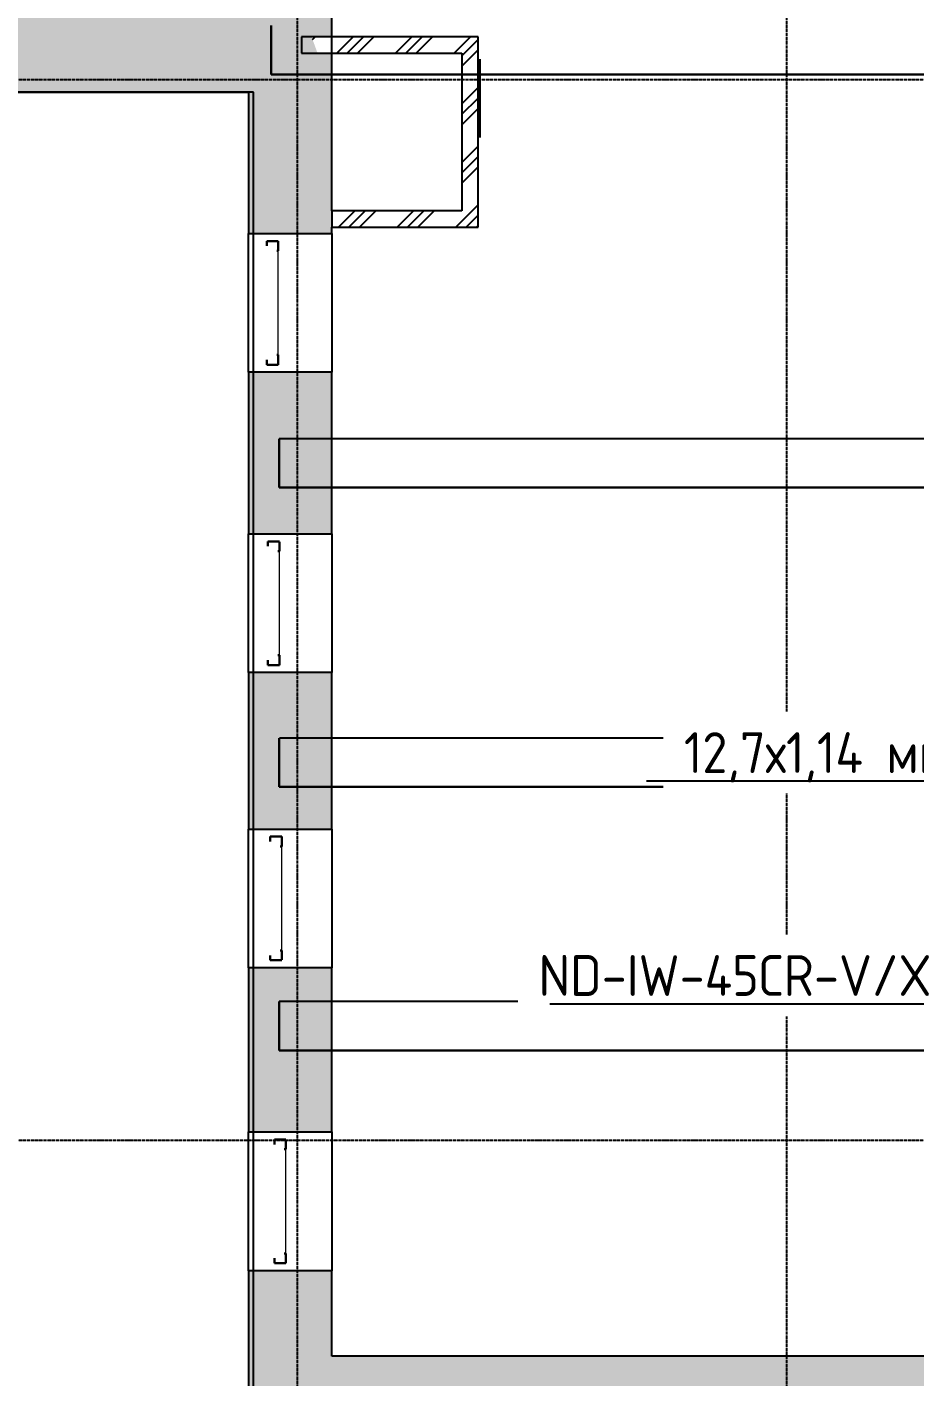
# Model space of a CAD drawing. Header units: millimetres. Extents: x -129048 to 476301, y -5853 to 215316.
# Drawn here: x 214881 to 220322, y 805 to 9079 of the extents above; entities that cross this region are included whole.
import ezdxf
from ezdxf import colors
from ezdxf.entities.mleader import LeaderData, LeaderLine
from ezdxf.math import Vec2, Vec3

# ---------------------------------------------------------------- set-up
doc = ezdxf.new("R2010")
doc.units = ezdxf.units.MM
for name, pattern in [('ADSK_Линия сетки', [25, 20, -2.5, 0, -2.5]), ('ADSK_Сверху', [4.5, 3, -1.5]), ('ADSK_Снесено', [4.5, 3, -1.5])]:
    doc.linetypes.add(name, pattern=pattern)
for name, color, linetype, lineweight, true_color in [('_ Окна', 5, 'Continuous', 30, 0x0000ff), ('Стены внутренние', 5, 'Continuous', 18, 0x0000ff), ('Стены наружные', 1, 'ADSK_Снесено', 18, 0xff0000)]:
    doc.layers.add(name, color=color, linetype=linetype, lineweight=lineweight, true_color=true_color)
for name, color, linetype, lineweight in [('GAZLAITER', 1, 'Continuous', 40), ('Каркас', 7, 'Continuous', 18), ('Кондеи', 6, 'Continuous', 60), ('Окна', 251, 'Continuous', 18)]:
    doc.layers.add(name, color=color, linetype=linetype, lineweight=lineweight)
doc.styles.add('PIK', font='isocpeur.ttf', dxfattribs={"width": 0.9, "height": 250})
pattern_1 = [(45, (215977.25, 150), (-179.605, 179.605), []), (45, (216040.75, 150), (0, 359.21), []), (45, (215913.75, 150), (0, 359.21), [])]

# ---------------------------------------------------------------- blocks, each defined once
blk = doc.blocks.new('Витраж-тент со смещением вовне - 60мм 30 сдвиг-1466941-03 План 3-го этажа')
at = {"layer": '_ Окна', "color": 161, "linetype": 'ADSK_Сверху', "true_color": 0xaaaaff}
for p, q in [((-379, 25), (-379, -45)), ((-379, 25), (-349, 25)), ((-379, -45), (-379, 25)), ((379, 25), (349, 25)), ((379, -45), (379, 25)), ((379, -45), (379, 25)), ((-319, -45), (-379, -45)), ((-319, -35), (-319, -45)), ((319, -35), (319, -45)), ((319, -45), (379, -45))]:
    blk.add_line(p, q, dxfattribs=at)
at = {"layer": 'Окна', "color": 161, "linetype": 'ADSK_Сверху', "true_color": 0xaaaaff}
blk.add_line((-319, -45), (319, -45), dxfattribs=at)

msp = doc.modelspace()

# ---------------------------------------------------------------- hatches: boundary and pattern name
at = {"layer": 'Стены внутренние', "lineweight": 25, "true_color": 0x636466}
h = msp.add_hatch(dxfattribs=at)
h.set_pattern_fill('FP_1', color=251, style=0, pattern_type=2)
h.set_pattern_definition(pattern_1)
h.paths.add_polyline_path([(216660.879, 8918.396), (217545.632, 8918.396), (217545.632, 9018.396), (216624.429, 9018.396), (216638.279, 8980.398)])
h = msp.add_hatch(dxfattribs=at)
h.set_pattern_fill('FP_1', color=251, style=0, pattern_type=2)
h.set_pattern_definition(pattern_1)
h.paths.add_polyline_path([(217545.632, 7851.385), (217645.632, 7851.385), (217645.632, 9018.396), (217545.632, 9018.396), (217545.632, 7951.385)])
h = msp.add_hatch(dxfattribs=at)
h.set_pattern_fill('FP_1', color=251, style=0, pattern_type=2)
h.set_pattern_definition(pattern_1)
h.paths.add_polyline_path([(217545.632, 7851.385), (217545.632, 7951.385), (216748.048, 7951.385), (216748.048, 7851.385)])
at = {"layer": 'Стены наружные', "linetype": 'Continuous', "lineweight": 25, "true_color": 0x636466}
for points in [[(215887.627, 8679.252), (216748.048, 8679.252), (216748.048, 8918.396), (216660.879, 8918.396), (216624.429, 9018.396), (216748.048, 9018.396), (216748.048, 9189.252), (209836.212, 9189.252), (209836.212, 8679.252), (211216.17, 8679.252)], [(223919.955, 422.021), (224250.252, 422.021), (224250.252, 932.021), (216748.048, 932.021), (216748.048, 422.021), (222894.811, 422.021)]]:
    msp.add_hatch(color=251, dxfattribs=at).paths.add_polyline_path(points)
h = msp.add_hatch(color=251, dxfattribs=at)
h.paths.add_polyline_path([(216238.048, 422.021), (216748.048, 422.021), (216748.048, 1456.643), (216238.048, 1456.643)])
h.paths.add_polyline_path([(216611.989, 2306.643), (216748.048, 2306.643), (216748.048, 3312.904), (216238.048, 3312.904), (216238.048, 2306.643)])
h.paths.add_polyline_path([(216748.048, 4162.904), (216748.048, 5122.396), (216238.048, 5122.396), (216238.048, 4162.904), (216617.076, 4162.904)])
h.paths.add_polyline_path([(216611.989, 5972.396), (216748.048, 5972.396), (216748.048, 6962.466), (216238.048, 6962.466), (216238.048, 5972.396)])
h.paths.add_polyline_path([(216611.989, 7812.466), (216748.048, 7812.466), (216748.048, 8679.252), (216238.048, 8679.252), (216238.048, 7812.466), (216498.41, 7812.466)])

# ---------------------------------------------------------------- linework, layer by layer
at = {"linetype": 'ADSK_Линия сетки', "lineweight": 25}
for p, q in [((216537.165, -2825.794), (216537.165, 44571.852)), ((219537.165, -2825.794), (219537.165, 44571.852)), ((204891.03, 8756.788), (273118.973, 8756.788)), ((204891.03, 2256.788), (273118.973, 2256.788))]:
    msp.add_line(p, q, dxfattribs=at)
at = {"color": 251, "lineweight": 25, "true_color": 0x636466}
for points in [[(216267.753, 8679.252), (209836.212, 8679.252), (209698.503, 43878.869), (219920.753, 43878.869), (219920.753, 21068.632), (219307.349, 21068.632), (219358.888, 13231.218)], [(262010.466, 21084.059), (262010.466, 43909.207), (272009.872, 43909.207), (272191.204, 8682.302), (265910.655, 8682.302), (265910.655, 300.232), (258014.186, 300.232), (258014.186, 2256.788), (247213.228, 2336.478), (247313.65, 2335.737), (247313.65, -2582.567), (234949.898, -2582.567), (234949.898, 2336.478), (224250.252, 2336.478), (224250.252, 422.021), (216267.753, 456.788), (216267.753, 8679.252)]]:
    msp.add_lwpolyline(points, dxfattribs=at)
at = {"layer": 'Каркас', "color": 251, "linetype": 'ADSK_Сверху', "lineweight": 25, "true_color": 0x636466}
for p, q in [((216376.448, 9086.788), (216376.448, 8786.788)), ((216376.448, 8786.788), (216376.448, 9086.788)), ((216376.448, 8786.788), (223731.188, 8786.788)), ((223731.188, 8786.788), (216376.448, 8786.788)), ((216424.934, 6255.355), (216424.934, 6555.355)), ((216424.934, 6555.355), (216424.934, 6255.355)), ((223735.566, 6555.355), (216424.934, 6555.355)), ((223735.566, 6555.355), (216424.934, 6555.355)), ((216424.934, 6255.355), (223736.154, 6255.355)), ((223736.154, 6255.355), (216424.934, 6255.355)), ((216424.934, 4420.875), (216424.934, 4720.875)), ((216424.934, 4720.875), (216424.934, 4420.875)), ((223739.164, 4720.875), (216424.934, 4720.875)), ((223739.164, 4720.875), (216424.934, 4720.875)), ((216424.934, 4420.875), (223739.753, 4420.875)), ((223739.753, 4420.875), (216424.934, 4420.875)), ((216424.934, 2806.146), (216424.934, 3106.146)), ((216424.934, 3106.146), (216424.934, 2806.146)), ((223742.332, 3106.146), (216424.934, 3106.146)), ((223742.332, 3106.146), (216424.934, 3106.146)), ((216424.934, 2806.146), (223904.489, 2806.146)), ((224095.731, 2806.146), (216424.934, 2806.146))]:
    msp.add_line(p, q, dxfattribs=at)
at = {"layer": 'Стены внутренние', "color": 251, "lineweight": 25, "true_color": 0x636466}
for p, q in [((216562.032, 9018.396), (216561.962, 8918.396)), ((217645.632, 9018.396), (216562.032, 9018.396)), ((217645.632, 7851.385), (217645.632, 9018.396)), ((216561.962, 8918.396), (217545.632, 8918.396)), ((217545.632, 8918.396), (217545.632, 7951.385)), ((217545.632, 7951.385), (216748.048, 7951.385)), ((216748.048, 7951.385), (216748.048, 7851.385)), ((216748.048, 7851.385), (217645.632, 7851.385))]:
    msp.add_line(p, q, dxfattribs=at)
at = {"layer": 'Стены внутренние', "color": 251, "linetype": 'ADSK_Сверху', "lineweight": 25, "true_color": 0x636466}
for p, q in [((217545.632, 8878.587), (217545.632, 8397.936)), ((217657.632, 8400.678), (217657.632, 8881.329))]:
    msp.add_line(p, q, dxfattribs=at)
at = {"layer": 'Стены наружные', "color": 251, "linetype": 'Continuous', "lineweight": 25, "true_color": 0x636466}
for p, q in [((216748.048, 7951.385), (216748.048, 9189.252)), ((209836.212, 8679.252), (216238.048, 8679.252)), ((216238.048, 8679.252), (216238.048, 7812.466)), ((216238.048, 7812.466), (216748.048, 7812.466)), ((216238.048, 6962.466), (216238.048, 7812.466)), ((216748.048, 7812.466), (216748.048, 7851.385)), ((216748.048, 7812.466), (216748.048, 6962.466)), ((216238.048, 6962.466), (216238.048, 5972.396)), ((216748.048, 6962.466), (216238.048, 6962.466)), ((216748.048, 5972.396), (216748.048, 6962.466)), ((216238.048, 5972.396), (216748.048, 5972.396)), ((216238.048, 5122.396), (216238.048, 5972.396)), ((216748.048, 5972.396), (216748.048, 5122.396)), ((216238.048, 5122.396), (216238.048, 4162.904)), ((216748.048, 5122.396), (216238.048, 5122.396)), ((216748.048, 4162.904), (216748.048, 5122.396)), ((216238.048, 4162.904), (216748.048, 4162.904)), ((216238.048, 3312.904), (216238.048, 4162.904)), ((216748.048, 4162.904), (216748.048, 3312.904)), ((216238.048, 3312.904), (216238.048, 2306.643)), ((216748.048, 3312.904), (216238.048, 3312.904)), ((216748.048, 2306.643), (216748.048, 3312.904)), ((216238.048, 2306.643), (216748.048, 2306.643)), ((216238.048, 1456.643), (216238.048, 2306.643)), ((216748.048, 2306.643), (216748.048, 1456.643)), ((216238.048, 1456.643), (216238.048, 422.021)), ((216748.048, 1456.643), (216238.048, 1456.643)), ((216748.048, 932.021), (216748.048, 1456.643)), ((221464.13, 932.021), (216748.048, 932.021))]:
    msp.add_line(p, q, dxfattribs=at)

# ---------------------------------------------------------------- block references
at = {"layer": '_ Окна', "color": 251, "linetype": 'ADSK_Сверху', "lineweight": 25, "true_color": 0x636466, "rotation": 89.99999999999993}
for p in [(216375.687, 7387.466), (216382.043, 5547.396), (216396.269, 3737.904), (216421.929, 1881.643)]:
    msp.add_blockref('Витраж-тент со смещением вовне - 60мм 30 сдвиг-1466941-03 План 3-го этажа', p, dxfattribs=at)

# ---------------------------------------------------------------- next in the draw order: leaders
at = {"layer": 'Кондеи', "color": 18, "lineweight": 25, "ltscale": 10, "true_color": 0x000000}
ml = msp.add_multileader_mtext('Standard', dxfattribs=at)
ml.set_content('ND-IW-45СR-V/X', color=(0, 0, 0), style='PIK')
ml.set_leader_properties()
ml.build(insert=Vec2(0, 0))
ml.multileader.update_dxf_attribs({"text_left_attachment_type": 6, "text_right_attachment_type": 6, "dogleg_length": 0.36, "arrow_head_size": 0.18})
ctx = ml.context
ctx.base_point, ctx.char_height, ctx.arrow_head_size, ctx.landing_gap_size, ctx.plane_origin = Vec3(218082.924, 3090.624), 250, 0.18, 0.09, Vec3(221696.182, 3040.28)
ctx.left_attachment, ctx.right_attachment, ctx.text_align_type = 6, 6, 2
notes = []
notes.append((ctx, [(0, (1, 1, 0), (220423.464, 3090.624), (-1, 0), 0.36, [(0, [(221587.791, 2844.941)], 0, [])])]))
ctx.mtext.insert, ctx.mtext.alignment, ctx.mtext.flow_direction = Vec3(220423.014, 3390.624), 3, 5
ctx.mtext.has_bg_fill, ctx.mtext.bg_color, ctx.mtext.bg_scale_factor, ctx.mtext.bg_transparency, ctx.mtext.use_window_bg_color = 1, -1027028792, 1.5, 0, 1
for ctx, leaders in notes:
    for number, flags, end, landing, length, lines in leaders:
        leader = LeaderData()
        leader.index, (leader.has_last_leader_line, leader.has_dogleg_vector, leader.attachment_direction) = number, flags
        leader.last_leader_point, leader.dogleg_vector, leader.dogleg_length = Vec3(end), Vec3(landing), length
        for number, points, colour, breaks in lines:
            line = LeaderLine()
            line.index, line.vertices, line.color, line.breaks = number, Vec3.list(points), colors.encode_raw_color(colour), breaks
            leader.lines.append(line)
        ctx.leaders.append(leader)

# ---------------------------------------------------------------- next in the draw order: leaders
at = {"layer": 'GAZLAITER', "color": 18, "lineweight": 25, "ltscale": 10, "true_color": 0x000000}
ml = msp.add_multileader_mtext('Standard', dxfattribs=at)
ml.set_content('12,7х1,14 мм', color=(0, 0, 0), style='PIK')
ml.set_leader_properties()
ml.build(insert=Vec2(0, 0))
ml.multileader.update_dxf_attribs({"text_left_attachment_type": 6, "text_right_attachment_type": 6, "dogleg_length": 0.36, "arrow_head_size": 0.18})
ctx = ml.context
ctx.base_point, ctx.char_height, ctx.arrow_head_size, ctx.landing_gap_size, ctx.plane_origin = Vec3(218945.569, 4456.76), 250, 0.18, 0.09, Vec3(221120.747, 4055.201)
ctx.left_attachment, ctx.right_attachment, ctx.text_align_type = 6, 6, 2
notes = []
notes.append((ctx, [(0, (1, 1, 0), (220543.609, 4456.76), (-1, 0), 0.36, [(0, [(222532.017, 3143.282)], 0, [])])]))
ctx.mtext.insert, ctx.mtext.alignment, ctx.mtext.flow_direction = Vec3(220543.159, 4756.76), 3, 5
ctx.mtext.has_bg_fill, ctx.mtext.bg_color, ctx.mtext.bg_scale_factor, ctx.mtext.bg_transparency, ctx.mtext.use_window_bg_color = 1, -1027028792, 1.5, 0, 1
for ctx, leaders in notes:
    for number, flags, end, landing, length, lines in leaders:
        leader = LeaderData()
        leader.index, (leader.has_last_leader_line, leader.has_dogleg_vector, leader.attachment_direction) = number, flags
        leader.last_leader_point, leader.dogleg_vector, leader.dogleg_length = Vec3(end), Vec3(landing), length
        for number, points, colour, breaks in lines:
            line = LeaderLine()
            line.index, line.vertices, line.color, line.breaks = number, Vec3.list(points), colors.encode_raw_color(colour), breaks
            leader.lines.append(line)
        ctx.leaders.append(leader)

doc.saveas('drawing.dxf')
